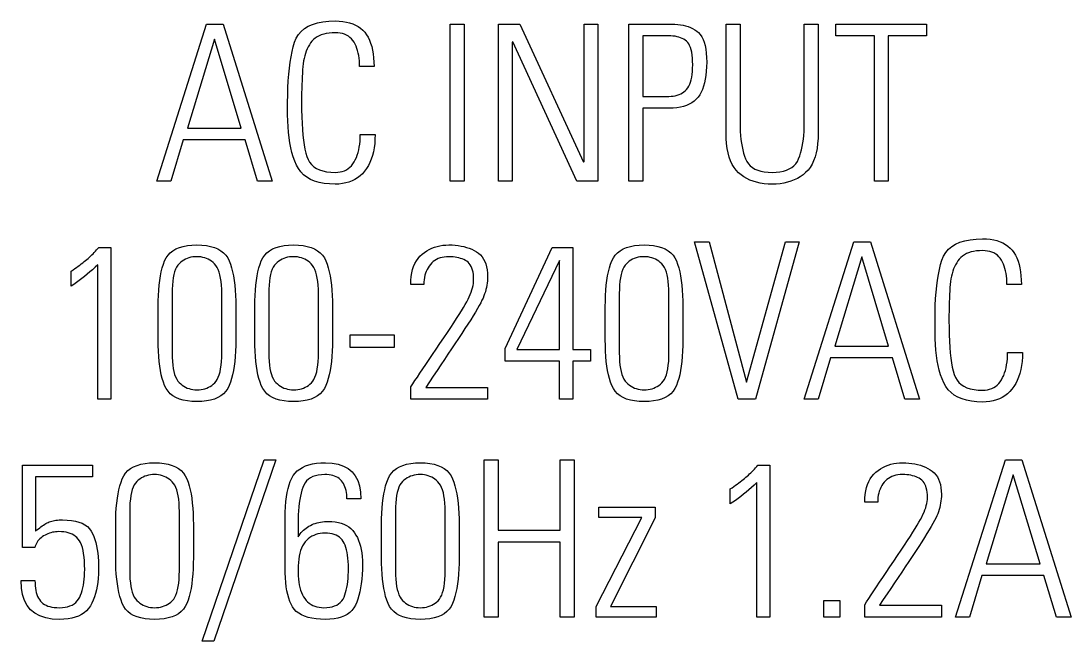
# Model space of a CAD drawing. Header units: inches. Extents: x 0.6 to 61.5, y 0.9 to 41.7.
# Drawn here: x 3.683 to 4.218, y 35.664 to 35.98 of the extents above; entities that cross this region are included whole.
import ezdxf

# ---------------------------------------------------------------- set-up
doc = ezdxf.new("R2010")
doc.units = ezdxf.units.IN
doc.header["$MEASUREMENT"] = 0
doc.layers.add('ARTWORK', color=2, linetype='Continuous')

msp = doc.modelspace()

# ---------------------------------------------------------------- linework, layer by layer
at = {"layer": 'ARTWORK'}
for points in [[(3.78588, 35.97876), (3.81088, 35.89855), (3.80343, 35.89855), (3.79709, 35.91965), (3.76552, 35.91965), (3.7592, 35.89855), (3.75209, 35.89855), (3.77743, 35.97876), (3.78588, 35.97876), (3.78588, 35.97876)], [(3.81873, 35.93871), (3.81873, 35.93871), (3.81876, 35.94259), (3.81887, 35.94629), (3.81905, 35.94981), (3.81929, 35.95315), (3.81961, 35.95632), (3.82001, 35.9593), (3.82047, 35.9621), (3.821, 35.96473), (3.82161, 35.96718), (3.82228, 35.96945), (3.82228, 35.96945), (3.82313, 35.97151), (3.82425, 35.97336), (3.82564, 35.97499), (3.8273, 35.97641), (3.82923, 35.9776), (3.83143, 35.97858), (3.83391, 35.97934), (3.83665, 35.97989), (3.83966, 35.98021), (3.84295, 35.98032), (3.84295, 35.98032), (3.84496, 35.98026), (3.84685, 35.98009), (3.84864, 35.9798), (3.85031, 35.97939), (3.85187, 35.97887), (3.85332, 35.97824), (3.85466, 35.97749), (3.85589, 35.97662), (3.857, 35.97564), (3.85801, 35.97454), (3.85801, 35.97454), (3.8589, 35.97333), (3.85971, 35.972), (3.86042, 35.97055), (3.86103, 35.96898), (3.86155, 35.96729), (3.86197, 35.96549), (3.8623, 35.96356), (3.86254, 35.96152), (3.86268, 35.95936), (3.86273, 35.95708), (3.85539, 35.95708), (3.85539, 35.95708), (3.85537, 35.95857), (3.85528, 35.96), (3.85514, 35.96138), (3.85494, 35.9627), (3.85468, 35.96397), (3.85437, 35.96518), (3.854, 35.96634), (3.85358, 35.96744), (3.8531, 35.96849), (3.85256, 35.96949), (3.85256, 35.96949), (3.85195, 35.9704), (3.85127, 35.97123), (3.8505, 35.97195), (3.84966, 35.97258), (3.84874, 35.9731), (3.84774, 35.97354), (3.84666, 35.97387), (3.8455, 35.97411), (3.84426, 35.97426), (3.84295, 35.97431), (3.84295, 35.97431), (3.84135, 35.97426), (3.83984, 35.97413), (3.83843, 35.97392), (3.83711, 35.97362), (3.83588, 35.97323), (3.83474, 35.97276), (3.8337, 35.9722), (3.83274, 35.97155), (3.83188, 35.97082), (3.83112, 35.97), (3.83112, 35.97), (3.83042, 35.96911), (3.82978, 35.96815), (3.8292, 35.96715), (3.82867, 35.96608), (3.82819, 35.96496), (3.82778, 35.96378), (3.82741, 35.96255), (3.8271, 35.96126), (3.82685, 35.95992), (3.82666, 35.95851), (3.82666, 35.95851), (3.8265, 35.95703), (3.82636, 35.95543), (3.82624, 35.95372), (3.82614, 35.9519), (3.82605, 35.94998), (3.82597, 35.94794), (3.82591, 35.9458), (3.82587, 35.94354), (3.82585, 35.94118), (3.82584, 35.93871), (3.82584, 35.93871), (3.82586, 35.93494), (3.82594, 35.93139), (3.82608, 35.92807), (3.82626, 35.92498), (3.8265, 35.92211), (3.82679, 35.91948), (3.82714, 35.91707), (3.82754, 35.91488), (3.828, 35.91293), (3.82851, 35.9112), (3.82851, 35.9112), (3.82913, 35.90966), (3.82994, 35.90828), (3.83093, 35.90706), (3.8321, 35.90601), (3.83345, 35.90512), (3.83499, 35.90439), (3.83671, 35.90383), (3.8386, 35.90342), (3.84069, 35.90318), (3.84295, 35.9031), (3.84295, 35.9031), (3.84423, 35.90315), (3.84543, 35.90331), (3.84657, 35.90357), (3.84764, 35.90395), (3.84864, 35.90442), (3.84957, 35.90501), (3.85043, 35.9057), (3.85122, 35.9065), (3.85195, 35.9074), (3.8526, 35.90842), (3.8526, 35.90842), (3.8532, 35.90952), (3.85373, 35.91068), (3.8542, 35.91192), (3.8546, 35.91322), (3.85495, 35.91459), (3.85523, 35.91602), (3.85545, 35.91752), (3.8556, 35.91909), (3.8557, 35.92073), (3.85573, 35.92243), (3.86328, 35.92243), (3.86328, 35.92243), (3.86323, 35.92006), (3.86307, 35.91779), (3.8628, 35.91564), (3.86243, 35.9136), (3.86195, 35.91167), (3.86136, 35.90985), (3.86066, 35.90815), (3.85986, 35.90655), (3.85895, 35.90507), (3.85794, 35.9037), (3.85794, 35.9037), (3.85683, 35.90244), (3.85563, 35.90132), (3.85435, 35.90033), (3.85298, 35.89947), (3.85153, 35.89875), (3.84998, 35.89815), (3.84836, 35.89769), (3.84664, 35.89736), (3.84484, 35.89716), (3.84295, 35.8971), (3.84295, 35.8971), (3.84001, 35.8972), (3.83729, 35.89749), (3.83478, 35.89798), (3.83248, 35.89866), (3.8304, 35.89954), (3.82854, 35.90061), (3.82689, 35.90188), (3.82545, 35.90334), (3.82422, 35.90501), (3.82321, 35.90686), (3.82321, 35.90686), (3.82236, 35.90888), (3.82159, 35.91101), (3.82092, 35.91327), (3.82034, 35.91565), (3.81985, 35.91816), (3.81944, 35.92078), (3.81913, 35.92353), (3.81891, 35.9264), (3.81877, 35.92939), (3.81873, 35.9325), (3.81873, 35.93871), (3.81873, 35.93871)], [(3.9087, 35.89855), (3.90157, 35.89855), (3.90157, 35.97875), (3.9087, 35.97875), (3.9087, 35.89855), (3.9087, 35.89855)], [(3.9261, 35.89855), (3.9261, 35.97876), (3.937, 35.97876), (3.96955, 35.90833), (3.96976, 35.90867), (3.96976, 35.97876), (3.97686, 35.97876), (3.97686, 35.89855), (3.9661, 35.89855), (3.93343, 35.96976), (3.93321, 35.96944), (3.93321, 35.89855), (3.9261, 35.89855), (3.9261, 35.89855)], [(3.99256, 35.97876), (4.01456, 35.97876), (4.01456, 35.97876), (4.01606, 35.97872), (4.0175, 35.97861), (4.01888, 35.97844), (4.02022, 35.97819), (4.02151, 35.97787), (4.02274, 35.97747), (4.02393, 35.97701), (4.02506, 35.97648), (4.02614, 35.97588), (4.02718, 35.9752), (4.02718, 35.9752), (4.02814, 35.9744), (4.029, 35.97343), (4.02976, 35.97228), (4.03042, 35.97095), (4.03098, 35.96945), (4.03143, 35.96777), (4.03179, 35.96592), (4.03204, 35.96389), (4.03219, 35.96169), (4.03225, 35.95931), (4.03225, 35.95931), (4.0322, 35.95694), (4.03207, 35.95469), (4.03185, 35.95258), (4.03154, 35.9506), (4.03114, 35.94875), (4.03066, 35.94704), (4.03009, 35.94545), (4.02943, 35.944), (4.02868, 35.94268), (4.02784, 35.94149), (4.02784, 35.94149), (4.02691, 35.94042), (4.02586, 35.93947), (4.02469, 35.93862), (4.0234, 35.93789), (4.022, 35.93727), (4.02048, 35.93677), (4.01885, 35.93637), (4.0171, 35.93609), (4.01523, 35.93592), (4.01325, 35.93587), (3.99968, 35.93587), (3.99968, 35.89855), (3.99256, 35.89855), (3.99256, 35.97876), (3.99256, 35.97876)], [(4.04928, 35.92839), (4.04928, 35.92839), (4.0493, 35.92613), (4.04939, 35.92396), (4.04953, 35.92188), (4.04972, 35.9199), (4.04997, 35.91801), (4.05027, 35.91622), (4.05063, 35.91452), (4.05105, 35.91291), (4.05153, 35.91139), (4.05206, 35.90997), (4.05206, 35.90997), (4.05269, 35.90866), (4.05348, 35.9075), (4.05444, 35.90646), (4.05556, 35.90557), (4.05683, 35.90481), (4.05827, 35.9042), (4.05987, 35.90371), (4.06162, 35.90337), (4.06354, 35.90316), (4.06561, 35.9031), (4.06561, 35.9031), (4.06767, 35.90316), (4.06956, 35.90337), (4.07131, 35.90372), (4.07289, 35.90421), (4.07432, 35.90483), (4.07559, 35.90559), (4.07671, 35.9065), (4.07766, 35.90753), (4.07847, 35.90871), (4.07911, 35.91003), (4.07911, 35.91003), (4.07965, 35.91146), (4.08013, 35.91298), (4.08056, 35.9146), (4.08093, 35.9163), (4.08124, 35.91809), (4.0815, 35.91997), (4.0817, 35.92193), (4.08184, 35.92399), (4.08193, 35.92615), (4.08196, 35.92839), (4.08196, 35.97876), (4.08906, 35.97876), (4.08906, 35.92318), (4.08906, 35.92318), (4.08899, 35.9204), (4.0888, 35.91778), (4.08848, 35.91534), (4.08803, 35.91307), (4.08746, 35.91096), (4.08676, 35.90903), (4.08593, 35.90726), (4.08497, 35.90566), (4.08388, 35.90423), (4.08267, 35.90297), (4.08267, 35.90297), (4.08135, 35.90186), (4.07994, 35.90086), (4.07845, 35.89998), (4.07687, 35.89922), (4.07521, 35.89857), (4.07346, 35.89804), (4.07163, 35.89763), (4.06971, 35.89733), (4.0677, 35.89715), (4.06561, 35.8971), (4.06561, 35.8971), (4.0635, 35.89715), (4.06148, 35.89733), (4.05955, 35.89762), (4.0577, 35.89803), (4.05595, 35.89855), (4.05428, 35.89919), (4.0527, 35.89995), (4.05121, 35.90082), (4.04981, 35.90181), (4.0485, 35.90291), (4.0485, 35.90291), (4.0473, 35.90417), (4.04622, 35.90559), (4.04527, 35.90719), (4.04445, 35.90896), (4.04375, 35.9109), (4.04318, 35.91301), (4.04274, 35.91529), (4.04242, 35.91775), (4.04223, 35.92038), (4.04217, 35.92318), (4.04217, 35.97876), (4.04928, 35.97876), (4.04928, 35.92839), (4.04928, 35.92839)], [(4.11768, 35.97277), (4.09814, 35.97277), (4.09814, 35.97877), (4.14434, 35.97877), (4.14434, 35.97277), (4.1248, 35.97277), (4.1248, 35.89854), (4.11768, 35.89854), (4.11768, 35.97277), (4.11768, 35.97277)], [(3.7951, 35.92565), (3.78142, 35.97106), (3.76764, 35.92565), (3.7951, 35.92565)], [(3.99968, 35.94187), (4.0129, 35.94187), (4.0129, 35.94187), (4.01407, 35.9419), (4.01518, 35.94201), (4.01624, 35.94219), (4.01724, 35.94244), (4.01818, 35.94276), (4.01906, 35.94315), (4.01988, 35.94362), (4.02065, 35.94415), (4.02136, 35.94475), (4.02201, 35.94542), (4.02201, 35.94542), (4.0226, 35.94619), (4.02313, 35.94707), (4.0236, 35.94805), (4.024, 35.94915), (4.02435, 35.95035), (4.02463, 35.95166), (4.02484, 35.95308), (4.025, 35.9546), (4.02509, 35.95624), (4.02512, 35.95798), (4.02512, 35.95798), (4.02509, 35.95976), (4.025, 35.96142), (4.02484, 35.96294), (4.02462, 35.96434), (4.02433, 35.9656), (4.02399, 35.96673), (4.02357, 35.96774), (4.0231, 35.96861), (4.02256, 35.96936), (4.02195, 35.96998), (4.02195, 35.96998), (4.02129, 35.97051), (4.02057, 35.97098), (4.0198, 35.9714), (4.01897, 35.97177), (4.01808, 35.97207), (4.01713, 35.97232), (4.01613, 35.97252), (4.01507, 35.97266), (4.01396, 35.97274), (4.01279, 35.97277), (3.99968, 35.97277), (3.99968, 35.94187)], [(4.14859, 35.8276), (4.14859, 35.8276), (4.14862, 35.83148), (4.14873, 35.83518), (4.14891, 35.8387), (4.14916, 35.84204), (4.14948, 35.84521), (4.14987, 35.84819), (4.15033, 35.85099), (4.15086, 35.85362), (4.15147, 35.85607), (4.15214, 35.85833), (4.15214, 35.85833), (4.15299, 35.8604), (4.15411, 35.86225), (4.1555, 35.86388), (4.15716, 35.86529), (4.15909, 35.86649), (4.16129, 35.86747), (4.16377, 35.86823), (4.16651, 35.86877), (4.16953, 35.8691), (4.17281, 35.86921), (4.17281, 35.86921), (4.17482, 35.86915), (4.17671, 35.86898), (4.1785, 35.86869), (4.18017, 35.86828), (4.18173, 35.86776), (4.18318, 35.86713), (4.18452, 35.86638), (4.18575, 35.86551), (4.18686, 35.86453), (4.18787, 35.86343), (4.18787, 35.86343), (4.18876, 35.86222), (4.18957, 35.86089), (4.19028, 35.85944), (4.19089, 35.85787), (4.19141, 35.85618), (4.19183, 35.85438), (4.19216, 35.85245), (4.1924, 35.85041), (4.19254, 35.84825), (4.19259, 35.84597), (4.18526, 35.84597), (4.18526, 35.84597), (4.18523, 35.84746), (4.18514, 35.84889), (4.185, 35.85027), (4.1848, 35.85159), (4.18454, 35.85286), (4.18423, 35.85407), (4.18386, 35.85523), (4.18344, 35.85633), (4.18296, 35.85738), (4.18242, 35.85838), (4.18242, 35.85838), (4.18182, 35.85929), (4.18113, 35.86011), (4.18037, 35.86084), (4.17952, 35.86146), (4.1786, 35.86199), (4.1776, 35.86243), (4.17652, 35.86276), (4.17536, 35.863), (4.17413, 35.86315), (4.17281, 35.8632), (4.17281, 35.8632), (4.17121, 35.86315), (4.1697, 35.86302), (4.16829, 35.86281), (4.16697, 35.86251), (4.16574, 35.86212), (4.1646, 35.86165), (4.16356, 35.86109), (4.1626, 35.86044), (4.16174, 35.85971), (4.16098, 35.85889), (4.16098, 35.85889), (4.16028, 35.85799), (4.15964, 35.85704), (4.15906, 35.85603), (4.15853, 35.85497), (4.15806, 35.85385), (4.15764, 35.85267), (4.15727, 35.85144), (4.15697, 35.85015), (4.15671, 35.8488), (4.15652, 35.8474), (4.15652, 35.8474), (4.15636, 35.84592), (4.15623, 35.84432), (4.1561, 35.84261), (4.156, 35.84079), (4.15591, 35.83887), (4.15583, 35.83683), (4.15577, 35.83468), (4.15573, 35.83243), (4.15571, 35.83007), (4.1557, 35.8276), (4.1557, 35.8276), (4.15573, 35.82382), (4.1558, 35.82028), (4.15594, 35.81696), (4.15612, 35.81387), (4.15636, 35.811), (4.15665, 35.80836), (4.157, 35.80595), (4.1574, 35.80377), (4.15786, 35.80181), (4.15837, 35.80008), (4.15837, 35.80008), (4.15899, 35.79854), (4.1598, 35.79717), (4.16079, 35.79595), (4.16196, 35.7949), (4.16331, 35.79401), (4.16485, 35.79328), (4.16657, 35.79271), (4.16847, 35.79231), (4.17055, 35.79207), (4.17281, 35.79199), (4.17281, 35.79199), (4.17409, 35.79204), (4.1753, 35.7922), (4.17643, 35.79246), (4.1775, 35.79284), (4.1785, 35.79331), (4.17943, 35.7939), (4.18029, 35.79459), (4.18108, 35.79539), (4.18181, 35.79629), (4.18246, 35.79731), (4.18246, 35.79731), (4.18306, 35.79841), (4.18359, 35.79957), (4.18406, 35.80081), (4.18446, 35.80211), (4.18481, 35.80347), (4.18509, 35.80491), (4.18531, 35.80641), (4.18546, 35.80798), (4.18556, 35.80962), (4.18559, 35.81132), (4.19314, 35.81132), (4.19314, 35.81132), (4.19309, 35.80895), (4.19293, 35.80668), (4.19266, 35.80453), (4.19229, 35.80249), (4.19181, 35.80056), (4.19122, 35.79874), (4.19053, 35.79704), (4.18972, 35.79544), (4.18881, 35.79396), (4.1878, 35.79258), (4.1878, 35.79258), (4.18669, 35.79133), (4.18549, 35.79021), (4.18421, 35.78922), (4.18284, 35.78836), (4.18139, 35.78763), (4.17985, 35.78704), (4.17822, 35.78658), (4.1765, 35.78625), (4.1747, 35.78605), (4.17281, 35.78599), (4.17281, 35.78599), (4.16987, 35.78608), (4.16715, 35.78638), (4.16464, 35.78686), (4.16235, 35.78755), (4.16027, 35.78843), (4.1584, 35.7895), (4.15675, 35.79077), (4.15531, 35.79223), (4.15409, 35.79389), (4.15307, 35.79575), (4.15307, 35.79575), (4.15222, 35.79777), (4.15146, 35.7999), (4.15078, 35.80216), (4.1502, 35.80454), (4.14971, 35.80704), (4.1493, 35.80967), (4.14899, 35.81242), (4.14877, 35.81528), (4.14863, 35.81828), (4.14859, 35.82139), (4.14859, 35.8276), (4.14859, 35.8276)], [(3.70846, 35.85276), (3.70846, 35.85276), (3.70938, 35.8534), (3.71027, 35.85403), (3.71113, 35.85465), (3.71197, 35.85526), (3.71278, 35.85586), (3.71356, 35.85645), (3.71431, 35.85703), (3.71504, 35.8576), (3.71573, 35.85815), (3.7164, 35.8587), (3.7164, 35.8587), (3.71705, 35.85925), (3.71769, 35.85982), (3.71832, 35.8604), (3.71894, 35.861), (3.71956, 35.86161), (3.72016, 35.86223), (3.72075, 35.86287), (3.72133, 35.86352), (3.7219, 35.86419), (3.72246, 35.86487), (3.72868, 35.86487), (3.72868, 35.78744), (3.72201, 35.78744), (3.72201, 35.85598), (3.72201, 35.85598), (3.72066, 35.85471), (3.7193, 35.85348), (3.71794, 35.8523), (3.71659, 35.85115), (3.71523, 35.85004), (3.71388, 35.84897), (3.71252, 35.84794), (3.71117, 35.84695), (3.70981, 35.846), (3.70846, 35.84509), (3.70846, 35.85276), (3.70846, 35.85276)], [(3.79228, 35.83454), (3.79228, 35.81776), (3.79228, 35.81776), (3.79225, 35.81479), (3.79215, 35.81196), (3.79198, 35.80927), (3.79175, 35.80672), (3.79145, 35.80431), (3.79108, 35.80204), (3.79065, 35.79991), (3.79015, 35.79793), (3.78958, 35.79608), (3.78895, 35.79438), (3.78895, 35.79438), (3.78818, 35.79282), (3.78722, 35.79144), (3.78606, 35.79021), (3.78471, 35.78915), (3.78317, 35.78826), (3.78142, 35.78752), (3.77949, 35.78695), (3.77735, 35.78655), (3.77502, 35.7863), (3.7725, 35.78622), (3.7725, 35.78622), (3.76997, 35.7863), (3.76764, 35.78655), (3.76551, 35.78695), (3.76357, 35.78752), (3.76183, 35.78826), (3.76029, 35.78915), (3.75893, 35.79021), (3.75778, 35.79144), (3.75682, 35.79282), (3.75606, 35.79438), (3.75606, 35.79438), (3.75542, 35.79608), (3.75485, 35.79793), (3.75435, 35.79991), (3.75391, 35.80204), (3.75354, 35.80431), (3.75324, 35.80672), (3.75301, 35.80927), (3.75284, 35.81196), (3.75274, 35.81479), (3.75271, 35.81776), (3.75271, 35.83454), (3.75271, 35.83454), (3.75274, 35.83751), (3.75284, 35.84035), (3.75301, 35.84304), (3.75324, 35.84559), (3.75354, 35.848), (3.75391, 35.85027), (3.75435, 35.85239), (3.75485, 35.85438), (3.75542, 35.85623), (3.75606, 35.85793), (3.75606, 35.85793), (3.75682, 35.85948), (3.75778, 35.86087), (3.75893, 35.86209), (3.76029, 35.86315), (3.76183, 35.86405), (3.76357, 35.86479), (3.76551, 35.86536), (3.76764, 35.86577), (3.76997, 35.86602), (3.7725, 35.8661), (3.7725, 35.8661), (3.77502, 35.86602), (3.77735, 35.86577), (3.77949, 35.86536), (3.78142, 35.86479), (3.78317, 35.86405), (3.78471, 35.86315), (3.78606, 35.86209), (3.78722, 35.86087), (3.78818, 35.85948), (3.78895, 35.85793), (3.78895, 35.85793), (3.78958, 35.85623), (3.79015, 35.85438), (3.79065, 35.85239), (3.79108, 35.85027), (3.79145, 35.848), (3.79175, 35.84559), (3.79198, 35.84304), (3.79215, 35.84035), (3.79225, 35.83751), (3.79228, 35.83454)], [(3.84154, 35.83454), (3.84154, 35.81776), (3.84154, 35.81776), (3.84151, 35.81479), (3.84141, 35.81196), (3.84124, 35.80927), (3.84101, 35.80672), (3.84071, 35.80431), (3.84034, 35.80204), (3.83991, 35.79991), (3.83941, 35.79793), (3.83884, 35.79608), (3.83821, 35.79438), (3.83821, 35.79438), (3.83744, 35.79282), (3.83648, 35.79144), (3.83533, 35.79021), (3.83398, 35.78915), (3.83243, 35.78826), (3.83069, 35.78752), (3.82875, 35.78695), (3.82662, 35.78655), (3.82429, 35.7863), (3.82176, 35.78622), (3.82176, 35.78622), (3.81924, 35.7863), (3.81691, 35.78655), (3.81477, 35.78695), (3.81284, 35.78752), (3.81109, 35.78826), (3.80955, 35.78915), (3.8082, 35.79021), (3.80704, 35.79144), (3.80608, 35.79282), (3.80532, 35.79438), (3.80532, 35.79438), (3.80468, 35.79608), (3.80411, 35.79793), (3.80361, 35.79991), (3.80317, 35.80204), (3.80281, 35.80431), (3.80251, 35.80672), (3.80227, 35.80927), (3.80211, 35.81196), (3.80201, 35.81479), (3.80197, 35.81776), (3.80197, 35.83454), (3.80197, 35.83454), (3.80201, 35.83751), (3.80211, 35.84035), (3.80227, 35.84304), (3.80251, 35.84559), (3.80281, 35.848), (3.80317, 35.85027), (3.80361, 35.85239), (3.80411, 35.85438), (3.80468, 35.85623), (3.80532, 35.85793), (3.80532, 35.85793), (3.80608, 35.85948), (3.80704, 35.86087), (3.8082, 35.86209), (3.80955, 35.86315), (3.81109, 35.86405), (3.81284, 35.86479), (3.81477, 35.86536), (3.81691, 35.86577), (3.81924, 35.86602), (3.82176, 35.8661), (3.82176, 35.8661), (3.82429, 35.86602), (3.82662, 35.86577), (3.82875, 35.86536), (3.83069, 35.86479), (3.83243, 35.86405), (3.83398, 35.86315), (3.83533, 35.86209), (3.83648, 35.86087), (3.83744, 35.85948), (3.83821, 35.85793), (3.83821, 35.85793), (3.83884, 35.85623), (3.83941, 35.85438), (3.83991, 35.85239), (3.84034, 35.85027), (3.84071, 35.848), (3.84101, 35.84559), (3.84124, 35.84304), (3.84141, 35.84035), (3.84151, 35.83751), (3.84154, 35.83454)], [(3.92061, 35.78744), (3.88152, 35.78744), (3.88152, 35.79365), (3.88152, 35.79365), (3.88252, 35.79519), (3.88362, 35.79688), (3.88484, 35.79873), (3.88616, 35.80072), (3.88759, 35.80287), (3.88913, 35.80517), (3.89077, 35.80762), (3.89252, 35.81022), (3.89438, 35.81297), (3.89635, 35.81587), (3.89635, 35.81587), (3.8983, 35.81876), (3.90012, 35.82149), (3.90181, 35.82404), (3.90337, 35.82642), (3.9048, 35.82864), (3.90609, 35.83068), (3.90726, 35.83256), (3.90829, 35.83426), (3.90919, 35.83579), (3.90996, 35.83716), (3.90996, 35.83716), (3.91064, 35.83842), (3.91124, 35.83965), (3.91177, 35.84086), (3.91223, 35.84203), (3.91262, 35.84317), (3.91294, 35.84428), (3.91319, 35.84536), (3.91336, 35.84641), (3.91347, 35.84744), (3.9135, 35.84844), (3.9135, 35.84844), (3.91347, 35.84979), (3.91336, 35.85105), (3.91319, 35.85221), (3.91294, 35.85329), (3.91263, 35.85426), (3.91224, 35.85515), (3.91179, 35.85594), (3.91126, 35.85664), (3.91067, 35.85724), (3.91, 35.85776), (3.91, 35.85776), (3.90928, 35.8582), (3.90852, 35.8586), (3.90771, 35.85895), (3.90686, 35.85926), (3.90596, 35.85951), (3.90502, 35.85972), (3.90404, 35.85988), (3.90302, 35.86), (3.90195, 35.86007), (3.90084, 35.86009), (3.90084, 35.86009), (3.89964, 35.86005), (3.8985, 35.85993), (3.89742, 35.85974), (3.8964, 35.85946), (3.89543, 35.85911), (3.89453, 35.85867), (3.89367, 35.85816), (3.89288, 35.85757), (3.89213, 35.8569), (3.89145, 35.85615), (3.89145, 35.85615), (3.89083, 35.85533), (3.89027, 35.85448), (3.88978, 35.85358), (3.88935, 35.85263), (3.88899, 35.85163), (3.8887, 35.8506), (3.88847, 35.84951), (3.8883, 35.84838), (3.8882, 35.8472), (3.88817, 35.84598), (3.88152, 35.84598), (3.88152, 35.84598), (3.88157, 35.84804), (3.88174, 35.84998), (3.88203, 35.8518), (3.88243, 35.85351), (3.88294, 35.8551), (3.88357, 35.85657), (3.88431, 35.85793), (3.88517, 35.85917), (3.88614, 35.8603), (3.88723, 35.86131), (3.88723, 35.86131), (3.88839, 35.86222), (3.8896, 35.86304), (3.89086, 35.86376), (3.89215, 35.86438), (3.89349, 35.86491), (3.89487, 35.86534), (3.8963, 35.86567), (3.89777, 35.86591), (3.89928, 35.86606), (3.90084, 35.8661), (3.90084, 35.8661), (3.90248, 35.86607), (3.90407, 35.86596), (3.9056, 35.86579), (3.90708, 35.86554), (3.90852, 35.86523), (3.9099, 35.86484), (3.91122, 35.86438), (3.9125, 35.86386), (3.91372, 35.86326), (3.91489, 35.86259), (3.91489, 35.86259), (3.91598, 35.86183), (3.91695, 35.86097), (3.91781, 35.85999), (3.91855, 35.8589), (3.91918, 35.85769), (3.9197, 35.85638), (3.9201, 35.85495), (3.92039, 35.85341), (3.92056, 35.85176), (3.92061, 35.84999), (3.92061, 35.84999), (3.92059, 35.84886), (3.92052, 35.84774), (3.9204, 35.84662), (3.92024, 35.84551), (3.92003, 35.84441), (3.91977, 35.84332), (3.91947, 35.84224), (3.91912, 35.84116), (3.91872, 35.8401), (3.91828, 35.83903), (3.91828, 35.83903), (3.91775, 35.8379), (3.9171, 35.83662), (3.91633, 35.83519), (3.91543, 35.8336), (3.91441, 35.83187), (3.91326, 35.82998), (3.91199, 35.82794), (3.9106, 35.82575), (3.90909, 35.82341), (3.90745, 35.82092), (3.90745, 35.82092), (3.90573, 35.81834), (3.90399, 35.81572), (3.90222, 35.81306), (3.90043, 35.81037), (3.8986, 35.80764), (3.89675, 35.80487), (3.89487, 35.80207), (3.89296, 35.79923), (3.89102, 35.79635), (3.88906, 35.79344), (3.92061, 35.79344), (3.92061, 35.78744), (3.92061, 35.78744)], [(3.96399, 35.81276), (3.9731, 35.81276), (3.9731, 35.80676), (3.96399, 35.80676), (3.96399, 35.78744), (3.95732, 35.78744), (3.95732, 35.80676), (3.92955, 35.80676), (3.92955, 35.8132), (3.95344, 35.86487), (3.96399, 35.86487), (3.96399, 35.81276)], [(4.02014, 35.83454), (4.02014, 35.81776), (4.02014, 35.81776), (4.02011, 35.81479), (4.02001, 35.81196), (4.01984, 35.80927), (4.01961, 35.80672), (4.01931, 35.80431), (4.01894, 35.80204), (4.01851, 35.79991), (4.01801, 35.79793), (4.01744, 35.79608), (4.01681, 35.79438), (4.01681, 35.79438), (4.01605, 35.79282), (4.01509, 35.79144), (4.01393, 35.79021), (4.01258, 35.78915), (4.01103, 35.78826), (4.00929, 35.78752), (4.00735, 35.78695), (4.00522, 35.78655), (4.00289, 35.7863), (4.00037, 35.78622), (4.00037, 35.78622), (3.99784, 35.7863), (3.99551, 35.78655), (3.99338, 35.78695), (3.99144, 35.78752), (3.9897, 35.78826), (3.98815, 35.78915), (3.9868, 35.79021), (3.98565, 35.79144), (3.98469, 35.79282), (3.98392, 35.79438), (3.98392, 35.79438), (3.98328, 35.79608), (3.98272, 35.79793), (3.98221, 35.79991), (3.98178, 35.80204), (3.98141, 35.80431), (3.98111, 35.80672), (3.98088, 35.80927), (3.98071, 35.81196), (3.98061, 35.81479), (3.98057, 35.81776), (3.98057, 35.83454), (3.98057, 35.83454), (3.98061, 35.83751), (3.98071, 35.84035), (3.98088, 35.84304), (3.98111, 35.84559), (3.98141, 35.848), (3.98178, 35.85027), (3.98221, 35.85239), (3.98272, 35.85438), (3.98328, 35.85623), (3.98392, 35.85793), (3.98392, 35.85793), (3.98469, 35.85948), (3.98565, 35.86087), (3.9868, 35.86209), (3.98815, 35.86315), (3.9897, 35.86405), (3.99144, 35.86479), (3.99338, 35.86536), (3.99551, 35.86577), (3.99784, 35.86602), (4.00037, 35.8661), (4.00037, 35.8661), (4.00289, 35.86602), (4.00522, 35.86577), (4.00735, 35.86536), (4.00929, 35.86479), (4.01103, 35.86405), (4.01258, 35.86315), (4.01393, 35.86209), (4.01509, 35.86087), (4.01605, 35.85948), (4.01681, 35.85793), (4.01681, 35.85793), (4.01744, 35.85623), (4.01801, 35.85438), (4.01851, 35.85239), (4.01894, 35.85027), (4.01931, 35.848), (4.01961, 35.84559), (4.01984, 35.84304), (4.02001, 35.84035), (4.02011, 35.83751), (4.02014, 35.83454)], [(4.07248, 35.86765), (4.0794, 35.86765), (4.05718, 35.78744), (4.04829, 35.78744), (4.02596, 35.86765), (4.03357, 35.86765), (4.05255, 35.79614), (4.07248, 35.86765), (4.07248, 35.86765)], [(4.11574, 35.86765), (4.14074, 35.78744), (4.13329, 35.78744), (4.12695, 35.80854), (4.09538, 35.80854), (4.08906, 35.78744), (4.08195, 35.78744), (4.10729, 35.86765), (4.11574, 35.86765), (4.11574, 35.86765)], [(3.75983, 35.81099), (3.75983, 35.81099), (3.75987, 35.80878), (3.75998, 35.80672), (3.76016, 35.80482), (3.76042, 35.80308), (3.76075, 35.80149), (3.76115, 35.80005), (3.76163, 35.79878), (3.76218, 35.79765), (3.7628, 35.79669), (3.7635, 35.79588), (3.7635, 35.79588), (3.76425, 35.79518), (3.76503, 35.79456), (3.76585, 35.79401), (3.7667, 35.79353), (3.76758, 35.79313), (3.7685, 35.7928), (3.76944, 35.79254), (3.77043, 35.79236), (3.77145, 35.79225), (3.7725, 35.79221), (3.7725, 35.79221), (3.77357, 35.79224), (3.7746, 35.79235), (3.7756, 35.79253), (3.77656, 35.79278), (3.77749, 35.7931), (3.77838, 35.79349), (3.77923, 35.79395), (3.78004, 35.79448), (3.78082, 35.79509), (3.78156, 35.79576), (3.78156, 35.79576), (3.78224, 35.79655), (3.78285, 35.79751), (3.78339, 35.79862), (3.78386, 35.7999), (3.78426, 35.80134), (3.78458, 35.80295), (3.78483, 35.80472), (3.78501, 35.80664), (3.78512, 35.80873), (3.78515, 35.81099), (3.78515, 35.84131), (3.78515, 35.84131), (3.78512, 35.84352), (3.78501, 35.84558), (3.78482, 35.84748), (3.78457, 35.84922), (3.78424, 35.85081), (3.78384, 35.85224), (3.78336, 35.85352), (3.78281, 35.85464), (3.78219, 35.85561), (3.7815, 35.85642), (3.7815, 35.85642), (3.78075, 35.85712), (3.77997, 35.85774), (3.77915, 35.8583), (3.7783, 35.85877), (3.77742, 35.85918), (3.7765, 35.85951), (3.77555, 35.85977), (3.77457, 35.85995), (3.77355, 35.86006), (3.7725, 35.8601), (3.7725, 35.8601), (3.77143, 35.86006), (3.77039, 35.85996), (3.76939, 35.85978), (3.76843, 35.85953), (3.76751, 35.85921), (3.76662, 35.85882), (3.76577, 35.85836), (3.76496, 35.85782), (3.76418, 35.85722), (3.76345, 35.85654), (3.76345, 35.85654), (3.76276, 35.85575), (3.76215, 35.85479), (3.76161, 35.85368), (3.76114, 35.8524), (3.76074, 35.85096), (3.76041, 35.84935), (3.76016, 35.84758), (3.75998, 35.84565), (3.75987, 35.84356), (3.75983, 35.84131), (3.75983, 35.81099), (3.75983, 35.81099)], [(3.8091, 35.81099), (3.8091, 35.81099), (3.80913, 35.80878), (3.80924, 35.80672), (3.80943, 35.80482), (3.80968, 35.80308), (3.81001, 35.80149), (3.81042, 35.80005), (3.81089, 35.79878), (3.81144, 35.79765), (3.81207, 35.79669), (3.81276, 35.79588), (3.81276, 35.79588), (3.81351, 35.79518), (3.8143, 35.79456), (3.81511, 35.79401), (3.81596, 35.79353), (3.81684, 35.79313), (3.81776, 35.7928), (3.81871, 35.79254), (3.81969, 35.79236), (3.82071, 35.79225), (3.82176, 35.79221), (3.82176, 35.79221), (3.82283, 35.79224), (3.82387, 35.79235), (3.82486, 35.79253), (3.82583, 35.79278), (3.82675, 35.7931), (3.82764, 35.79349), (3.82849, 35.79395), (3.8293, 35.79448), (3.83008, 35.79509), (3.83082, 35.79576), (3.83082, 35.79576), (3.8315, 35.79655), (3.83212, 35.79751), (3.83266, 35.79862), (3.83312, 35.7999), (3.83352, 35.80134), (3.83384, 35.80295), (3.83409, 35.80472), (3.83427, 35.80664), (3.83438, 35.80873), (3.83442, 35.81099), (3.83442, 35.84131), (3.83442, 35.84131), (3.83438, 35.84352), (3.83427, 35.84558), (3.83409, 35.84748), (3.83383, 35.84922), (3.8335, 35.85081), (3.8331, 35.85224), (3.83262, 35.85352), (3.83208, 35.85464), (3.83146, 35.85561), (3.83076, 35.85642), (3.83076, 35.85642), (3.83001, 35.85712), (3.82923, 35.85774), (3.82841, 35.8583), (3.82756, 35.85877), (3.82668, 35.85918), (3.82576, 35.85951), (3.82481, 35.85977), (3.82383, 35.85995), (3.82281, 35.86006), (3.82176, 35.8601), (3.82176, 35.8601), (3.82069, 35.86006), (3.81966, 35.85996), (3.81866, 35.85978), (3.8177, 35.85953), (3.81677, 35.85921), (3.81589, 35.85882), (3.81504, 35.85836), (3.81422, 35.85782), (3.81345, 35.85722), (3.81271, 35.85654), (3.81271, 35.85654), (3.81202, 35.85575), (3.81141, 35.85479), (3.81087, 35.85368), (3.8104, 35.8524), (3.81, 35.85096), (3.80968, 35.84935), (3.80942, 35.84758), (3.80924, 35.84565), (3.80913, 35.84356), (3.8091, 35.84131), (3.8091, 35.81099), (3.8091, 35.81099)], [(3.95732, 35.81276), (3.95732, 35.85819), (3.93557, 35.81276), (3.95732, 35.81276), (3.95732, 35.81276)], [(3.9877, 35.81099), (3.9877, 35.81099), (3.98774, 35.80878), (3.98785, 35.80672), (3.98803, 35.80482), (3.98829, 35.80308), (3.98862, 35.80149), (3.98902, 35.80005), (3.9895, 35.79878), (3.99005, 35.79765), (3.99067, 35.79669), (3.99137, 35.79588), (3.99137, 35.79588), (3.99212, 35.79518), (3.9929, 35.79456), (3.99371, 35.79401), (3.99456, 35.79353), (3.99544, 35.79313), (3.99636, 35.7928), (3.99731, 35.79254), (3.99829, 35.79236), (3.99931, 35.79225), (4.00037, 35.79221), (4.00037, 35.79221), (4.00144, 35.79224), (4.00247, 35.79235), (4.00347, 35.79253), (4.00443, 35.79278), (4.00535, 35.7931), (4.00624, 35.79349), (4.00709, 35.79395), (4.00791, 35.79448), (4.00868, 35.79509), (4.00942, 35.79576), (4.00942, 35.79576), (4.01011, 35.79655), (4.01072, 35.79751), (4.01126, 35.79862), (4.01173, 35.7999), (4.01212, 35.80134), (4.01244, 35.80295), (4.0127, 35.80472), (4.01288, 35.80664), (4.01298, 35.80873), (4.01302, 35.81099), (4.01302, 35.84131), (4.01302, 35.84131), (4.01298, 35.84352), (4.01287, 35.84558), (4.01269, 35.84748), (4.01243, 35.84922), (4.0121, 35.85081), (4.0117, 35.85224), (4.01123, 35.85352), (4.01068, 35.85464), (4.01006, 35.85561), (4.00937, 35.85642), (4.00937, 35.85642), (4.00862, 35.85712), (4.00783, 35.85774), (4.00702, 35.8583), (4.00617, 35.85877), (4.00528, 35.85918), (4.00437, 35.85951), (4.00342, 35.85977), (4.00243, 35.85995), (4.00142, 35.86006), (4.00037, 35.8601), (4.00037, 35.8601), (3.99929, 35.86006), (3.99826, 35.85996), (3.99726, 35.85978), (3.9963, 35.85953), (3.99538, 35.85921), (3.99449, 35.85882), (3.99364, 35.85836), (3.99283, 35.85782), (3.99205, 35.85722), (3.99131, 35.85654), (3.99131, 35.85654), (3.99063, 35.85575), (3.99001, 35.85479), (3.98947, 35.85368), (3.989, 35.8524), (3.9886, 35.85096), (3.98828, 35.84935), (3.98803, 35.84758), (3.98784, 35.84565), (3.98774, 35.84356), (3.9877, 35.84131), (3.9877, 35.81099), (3.9877, 35.81099)], [(4.12496, 35.81454), (4.11128, 35.85995), (4.0975, 35.81454), (4.12496, 35.81454)], [(3.85057, 35.8202), (3.87302, 35.8202), (3.87302, 35.81387), (3.85057, 35.81387), (3.85057, 35.8202), (3.85057, 35.8202)], [(3.77519, 35.66409), (3.80673, 35.75654), (3.81272, 35.75654), (3.78106, 35.66409), (3.77519, 35.66409), (3.77519, 35.66409)], [(3.91892, 35.67633), (3.91892, 35.75653), (3.92603, 35.75653), (3.92603, 35.72055), (3.95759, 35.72055), (3.95759, 35.75653), (3.9647, 35.75653), (3.9647, 35.67633), (3.95759, 35.67633), (3.95759, 35.71455), (3.92603, 35.71455), (3.92603, 35.67633), (3.91892, 35.67633), (3.91892, 35.67633)], [(4.19289, 35.75654), (4.21789, 35.67633), (4.21044, 35.67633), (4.2041, 35.69743), (4.17253, 35.69743), (4.16621, 35.67633), (4.1591, 35.67633), (4.18444, 35.75654), (4.19289, 35.75654), (4.19289, 35.75654)], [(3.72241, 35.70054), (3.72241, 35.70054), (3.72237, 35.69827), (3.72225, 35.6961), (3.72203, 35.69401), (3.72174, 35.69203), (3.72136, 35.69013), (3.7209, 35.68833), (3.72035, 35.68661), (3.71971, 35.685), (3.71899, 35.68347), (3.71819, 35.68204), (3.71819, 35.68204), (3.71728, 35.68072), (3.71622, 35.67954), (3.71501, 35.6785), (3.71366, 35.6776), (3.71217, 35.67684), (3.71053, 35.67621), (3.70875, 35.67573), (3.70682, 35.67538), (3.70474, 35.67517), (3.70252, 35.6751), (3.70252, 35.6751), (3.69879, 35.6753), (3.69545, 35.6759), (3.6925, 35.67689), (3.68994, 35.67827), (3.68778, 35.68005), (3.68601, 35.68223), (3.68463, 35.6848), (3.68365, 35.68776), (3.68306, 35.69113), (3.68286, 35.69488), (3.68997, 35.69488), (3.68997, 35.69488), (3.69, 35.69352), (3.69008, 35.69223), (3.69022, 35.69101), (3.69041, 35.68986), (3.69067, 35.68878), (3.69097, 35.68778), (3.69133, 35.68685), (3.69175, 35.68599), (3.69222, 35.68521), (3.69275, 35.68449), (3.69275, 35.68449), (3.69335, 35.68385), (3.69403, 35.68327), (3.69479, 35.68276), (3.69563, 35.68232), (3.69656, 35.68195), (3.69756, 35.68165), (3.69865, 35.68141), (3.69983, 35.68124), (3.70109, 35.68114), (3.70243, 35.6811), (3.70243, 35.6811), (3.70393, 35.68116), (3.70533, 35.68132), (3.70662, 35.68158), (3.70781, 35.68196), (3.7089, 35.68244), (3.70988, 35.68302), (3.71075, 35.68371), (3.71153, 35.68451), (3.7122, 35.68541), (3.71276, 35.68642), (3.71276, 35.68642), (3.71324, 35.68753), (3.71368, 35.6887), (3.71406, 35.68994), (3.71439, 35.69124), (3.71467, 35.69262), (3.7149, 35.69407), (3.71507, 35.69558), (3.7152, 35.69716), (3.71528, 35.69882), (3.7153, 35.70054), (3.7153, 35.70054), (3.71527, 35.70281), (3.71517, 35.70492), (3.71501, 35.70688), (3.71478, 35.70867), (3.71448, 35.71031), (3.71412, 35.71178), (3.71369, 35.7131), (3.7132, 35.71426), (3.71265, 35.71525), (3.71202, 35.71609), (3.71202, 35.71609), (3.71133, 35.71681), (3.71057, 35.71746), (3.70975, 35.71802), (3.70886, 35.71852), (3.7079, 35.71893), (3.70688, 35.71928), (3.70579, 35.71954), (3.70464, 35.71973), (3.70342, 35.71984), (3.70214, 35.71988), (3.70214, 35.71988), (3.70132, 35.71986), (3.70051, 35.7198), (3.69971, 35.71969), (3.69892, 35.71954), (3.69814, 35.71934), (3.69737, 35.7191), (3.69661, 35.71882), (3.69586, 35.71849), (3.69512, 35.71812), (3.69439, 35.7177), (3.69439, 35.7177), (3.69369, 35.71725), (3.69305, 35.71677), (3.69247, 35.71626), (3.69194, 35.71571), (3.69147, 35.71513), (3.69106, 35.71452), (3.6907, 35.71388), (3.6904, 35.7132), (3.69016, 35.7125), (3.68997, 35.71176), (3.68365, 35.71176), (3.68365, 35.75376), (3.7193, 35.75376), (3.7193, 35.74776), (3.6903, 35.74776), (3.6903, 35.72009), (3.6903, 35.72009), (3.69101, 35.72072), (3.6917, 35.7213), (3.69238, 35.72185), (3.69304, 35.72236), (3.69368, 35.72283), (3.69432, 35.72326), (3.69493, 35.72365), (3.69553, 35.724), (3.69612, 35.72432), (3.69669, 35.72459), (3.69669, 35.72459), (3.69727, 35.72484), (3.69789, 35.72505), (3.69854, 35.72525), (3.69922, 35.72541), (3.69993, 35.72555), (3.70068, 35.72567), (3.70145, 35.72576), (3.70226, 35.72582), (3.70311, 35.72586), (3.70398, 35.72587), (3.70398, 35.72587), (3.70636, 35.7258), (3.70854, 35.72559), (3.71055, 35.72524), (3.71236, 35.72475), (3.71399, 35.72412), (3.71544, 35.72335), (3.7167, 35.72244), (3.71777, 35.72139), (3.71866, 35.7202), (3.71936, 35.71887), (3.71936, 35.71887), (3.71994, 35.71743), (3.72046, 35.7159), (3.72092, 35.71428), (3.72132, 35.71258), (3.72165, 35.71079), (3.72193, 35.70891), (3.72214, 35.70695), (3.72229, 35.7049), (3.72238, 35.70276), (3.72241, 35.70054), (3.72241, 35.70054)], [(3.77069, 35.72343), (3.77069, 35.70665), (3.77069, 35.70665), (3.77065, 35.70368), (3.77055, 35.70085), (3.77039, 35.69816), (3.77015, 35.69561), (3.76985, 35.6932), (3.76949, 35.69093), (3.76905, 35.6888), (3.76855, 35.68681), (3.76799, 35.68497), (3.76735, 35.68326), (3.76735, 35.68326), (3.76659, 35.68171), (3.76563, 35.68033), (3.76447, 35.6791), (3.76312, 35.67804), (3.76157, 35.67715), (3.75983, 35.67641), (3.75789, 35.67584), (3.75576, 35.67544), (3.75343, 35.67519), (3.75091, 35.67511), (3.75091, 35.67511), (3.74838, 35.67519), (3.74605, 35.67544), (3.74392, 35.67584), (3.74198, 35.67641), (3.74024, 35.67715), (3.73869, 35.67804), (3.73734, 35.6791), (3.73619, 35.68033), (3.73523, 35.68171), (3.73446, 35.68326), (3.73446, 35.68326), (3.73383, 35.68497), (3.73326, 35.68681), (3.73275, 35.6888), (3.73232, 35.69093), (3.73195, 35.6932), (3.73165, 35.69561), (3.73142, 35.69816), (3.73125, 35.70085), (3.73115, 35.70368), (3.73112, 35.70665), (3.73112, 35.72343), (3.73112, 35.72343), (3.73115, 35.7264), (3.73125, 35.72923), (3.73142, 35.73193), (3.73165, 35.73448), (3.73195, 35.73689), (3.73232, 35.73916), (3.73275, 35.74128), (3.73326, 35.74327), (3.73383, 35.74512), (3.73446, 35.74682), (3.73446, 35.74682), (3.73523, 35.74837), (3.73619, 35.74975), (3.73734, 35.75098), (3.73869, 35.75204), (3.74024, 35.75294), (3.74198, 35.75368), (3.74392, 35.75425), (3.74605, 35.75466), (3.74838, 35.7549), (3.75091, 35.75499), (3.75091, 35.75499), (3.75343, 35.7549), (3.75576, 35.75466), (3.75789, 35.75425), (3.75983, 35.75368), (3.76157, 35.75294), (3.76312, 35.75204), (3.76447, 35.75098), (3.76563, 35.74975), (3.76659, 35.74837), (3.76735, 35.74682), (3.76735, 35.74682), (3.76799, 35.74512), (3.76855, 35.74327), (3.76905, 35.74128), (3.76949, 35.73916), (3.76985, 35.73689), (3.77015, 35.73448), (3.77039, 35.73193), (3.77055, 35.72923), (3.77065, 35.7264), (3.77069, 35.72343)], [(3.84895, 35.73655), (3.84895, 35.73655), (3.84892, 35.73772), (3.84884, 35.73883), (3.8487, 35.73989), (3.84851, 35.74089), (3.84826, 35.74185), (3.84795, 35.74274), (3.84759, 35.74358), (3.84717, 35.74437), (3.8467, 35.74509), (3.84617, 35.74577), (3.84617, 35.74577), (3.84558, 35.74638), (3.84494, 35.74693), (3.84424, 35.74741), (3.84347, 35.74783), (3.84265, 35.74818), (3.84176, 35.74847), (3.84082, 35.7487), (3.83982, 35.74886), (3.83875, 35.74896), (3.83763, 35.74899), (3.83763, 35.74899), (3.83591, 35.74892), (3.83433, 35.74873), (3.83288, 35.7484), (3.83156, 35.74793), (3.83037, 35.74734), (3.82931, 35.74661), (3.82838, 35.74576), (3.82759, 35.74477), (3.82692, 35.74366), (3.82639, 35.74241), (3.82639, 35.74241), (3.82595, 35.74103), (3.82556, 35.73955), (3.82521, 35.73796), (3.8249, 35.73627), (3.82465, 35.73447), (3.82444, 35.73256), (3.82427, 35.73054), (3.82415, 35.72842), (3.82408, 35.72619), (3.82406, 35.72385), (3.82406, 35.7172), (3.82406, 35.7172), (3.82454, 35.71796), (3.82506, 35.71869), (3.8256, 35.71937), (3.82618, 35.72002), (3.8268, 35.72063), (3.82744, 35.7212), (3.82812, 35.72173), (3.82882, 35.72222), (3.82956, 35.72267), (3.83034, 35.72309), (3.83034, 35.72309), (3.83114, 35.72347), (3.83197, 35.72381), (3.83282, 35.72411), (3.8337, 35.72437), (3.8346, 35.7246), (3.83553, 35.72478), (3.83648, 35.72492), (3.83746, 35.72502), (3.83847, 35.72508), (3.8395, 35.7251), (3.8395, 35.7251), (3.8413, 35.72504), (3.84299, 35.72487), (3.84457, 35.72458), (3.84605, 35.72418), (3.84743, 35.72366), (3.84871, 35.72302), (3.84988, 35.72227), (3.85095, 35.7214), (3.85192, 35.72042), (3.85278, 35.71932), (3.85278, 35.71932), (3.85355, 35.71812), (3.85424, 35.71683), (3.85485, 35.71544), (3.85538, 35.71397), (3.85582, 35.7124), (3.85619, 35.71075), (3.85647, 35.709), (3.85667, 35.70716), (3.8568, 35.70523), (3.85684, 35.70321), (3.85684, 35.70321), (3.8568, 35.70054), (3.85669, 35.698), (3.85651, 35.69559), (3.85626, 35.6933), (3.85593, 35.69115), (3.85553, 35.68913), (3.85506, 35.68723), (3.85452, 35.68547), (3.85391, 35.68383), (3.85322, 35.68232), (3.85322, 35.68232), (3.85242, 35.68095), (3.85146, 35.67972), (3.85035, 35.67864), (3.84907, 35.6777), (3.84763, 35.67691), (3.84603, 35.67626), (3.84428, 35.67575), (3.84236, 35.67539), (3.84029, 35.67517), (3.83806, 35.6751), (3.83806, 35.6751), (3.83555, 35.67517), (3.83322, 35.67536), (3.83108, 35.67568), (3.82912, 35.67612), (3.82735, 35.6767), (3.82576, 35.6774), (3.82435, 35.67823), (3.82312, 35.67918), (3.82208, 35.68027), (3.82122, 35.68148), (3.82122, 35.68148), (3.8205, 35.68283), (3.81985, 35.68433), (3.81927, 35.68597), (3.81878, 35.68775), (3.81836, 35.68969), (3.81801, 35.69177), (3.81775, 35.69399), (3.81756, 35.69636), (3.81744, 35.69887), (3.81741, 35.70153), (3.81741, 35.72688), (3.81741, 35.72688), (3.81745, 35.72981), (3.81757, 35.73258), (3.81778, 35.73517), (3.81807, 35.73758), (3.81845, 35.73983), (3.81891, 35.7419), (3.81946, 35.7438), (3.82009, 35.74553), (3.82081, 35.74709), (3.82161, 35.74848), (3.82161, 35.74848), (3.82254, 35.74972), (3.82363, 35.75082), (3.82487, 35.7518), (3.82628, 35.75265), (3.82784, 35.75336), (3.82957, 35.75395), (3.83145, 35.75441), (3.83349, 35.75473), (3.8357, 35.75493), (3.83806, 35.75499), (3.83806, 35.75499), (3.84148, 35.75481), (3.84454, 35.75425), (3.84724, 35.75333), (3.84958, 35.75204), (3.85156, 35.75038), (3.85319, 35.74835), (3.85445, 35.74595), (3.85535, 35.74318), (3.85589, 35.74005), (3.85607, 35.73655), (3.84895, 35.73655)], [(3.9061, 35.72343), (3.9061, 35.70665), (3.9061, 35.70665), (3.90607, 35.70368), (3.90597, 35.70085), (3.9058, 35.69816), (3.90557, 35.69561), (3.90527, 35.6932), (3.9049, 35.69093), (3.90447, 35.6888), (3.90397, 35.68681), (3.9034, 35.68497), (3.90277, 35.68326), (3.90277, 35.68326), (3.902, 35.68171), (3.90104, 35.68033), (3.89989, 35.6791), (3.89854, 35.67804), (3.89699, 35.67715), (3.89525, 35.67641), (3.89331, 35.67584), (3.89118, 35.67544), (3.88885, 35.67519), (3.88632, 35.67511), (3.88632, 35.67511), (3.8838, 35.67519), (3.88147, 35.67544), (3.87933, 35.67584), (3.8774, 35.67641), (3.87565, 35.67715), (3.87411, 35.67804), (3.87276, 35.6791), (3.8716, 35.68033), (3.87064, 35.68171), (3.86988, 35.68326), (3.86988, 35.68326), (3.86924, 35.68497), (3.86867, 35.68681), (3.86817, 35.6888), (3.86774, 35.69093), (3.86737, 35.6932), (3.86707, 35.69561), (3.86683, 35.69816), (3.86667, 35.70085), (3.86657, 35.70368), (3.86653, 35.70665), (3.86653, 35.72343), (3.86653, 35.72343), (3.86657, 35.7264), (3.86667, 35.72923), (3.86683, 35.73193), (3.86707, 35.73448), (3.86737, 35.73689), (3.86774, 35.73916), (3.86817, 35.74128), (3.86867, 35.74327), (3.86924, 35.74512), (3.86988, 35.74682), (3.86988, 35.74682), (3.87064, 35.74837), (3.8716, 35.74975), (3.87276, 35.75098), (3.87411, 35.75204), (3.87565, 35.75294), (3.8774, 35.75368), (3.87933, 35.75425), (3.88147, 35.75466), (3.8838, 35.7549), (3.88632, 35.75499), (3.88632, 35.75499), (3.88885, 35.7549), (3.89118, 35.75466), (3.89331, 35.75425), (3.89525, 35.75368), (3.89699, 35.75294), (3.89854, 35.75204), (3.89989, 35.75098), (3.90104, 35.74975), (3.902, 35.74837), (3.90277, 35.74682), (3.90277, 35.74682), (3.9034, 35.74512), (3.90397, 35.74327), (3.90447, 35.74128), (3.9049, 35.73916), (3.90527, 35.73689), (3.90557, 35.73448), (3.9058, 35.73193), (3.90597, 35.72923), (3.90607, 35.7264), (3.9061, 35.72343)], [(4.04429, 35.74165), (4.04429, 35.74165), (4.04521, 35.74229), (4.0461, 35.74292), (4.04696, 35.74354), (4.0478, 35.74415), (4.04861, 35.74475), (4.04939, 35.74534), (4.05014, 35.74592), (4.05087, 35.74649), (4.05156, 35.74704), (4.05223, 35.74759), (4.05223, 35.74759), (4.05288, 35.74814), (4.05352, 35.74871), (4.05415, 35.74929), (4.05477, 35.74989), (4.05538, 35.7505), (4.05598, 35.75112), (4.05658, 35.75176), (4.05716, 35.75241), (4.05773, 35.75308), (4.05829, 35.75376), (4.06451, 35.75376), (4.06451, 35.67633), (4.05784, 35.67633), (4.05784, 35.74487), (4.05784, 35.74487), (4.05648, 35.7436), (4.05513, 35.74237), (4.05377, 35.74119), (4.05241, 35.74004), (4.05106, 35.73893), (4.0497, 35.73786), (4.04835, 35.73683), (4.04699, 35.73584), (4.04564, 35.73489), (4.04429, 35.73398), (4.04429, 35.74165), (4.04429, 35.74165)], [(4.15184, 35.67633), (4.11275, 35.67633), (4.11275, 35.68253), (4.11275, 35.68253), (4.11375, 35.68408), (4.11485, 35.68577), (4.11607, 35.68762), (4.11739, 35.68961), (4.11882, 35.69176), (4.12036, 35.69406), (4.122, 35.69651), (4.12375, 35.69911), (4.12561, 35.70186), (4.12758, 35.70476), (4.12758, 35.70476), (4.12953, 35.70765), (4.13135, 35.71037), (4.13304, 35.71293), (4.1346, 35.71531), (4.13603, 35.71753), (4.13732, 35.71957), (4.13849, 35.72145), (4.13952, 35.72315), (4.14042, 35.72468), (4.14119, 35.72605), (4.14119, 35.72605), (4.14186, 35.72731), (4.14247, 35.72854), (4.143, 35.72974), (4.14346, 35.73092), (4.14385, 35.73206), (4.14417, 35.73317), (4.14441, 35.73425), (4.14459, 35.7353), (4.1447, 35.73633), (4.14473, 35.73733), (4.14473, 35.73733), (4.1447, 35.73868), (4.14459, 35.73994), (4.14442, 35.7411), (4.14417, 35.74217), (4.14386, 35.74315), (4.14347, 35.74404), (4.14302, 35.74483), (4.14249, 35.74553), (4.1419, 35.74613), (4.14123, 35.74665), (4.14123, 35.74665), (4.14051, 35.74709), (4.13975, 35.74749), (4.13894, 35.74784), (4.13809, 35.74814), (4.13719, 35.7484), (4.13625, 35.74861), (4.13527, 35.74877), (4.13425, 35.74889), (4.13318, 35.74896), (4.13207, 35.74898), (4.13207, 35.74898), (4.13087, 35.74894), (4.12973, 35.74882), (4.12865, 35.74863), (4.12763, 35.74835), (4.12666, 35.748), (4.12575, 35.74756), (4.1249, 35.74705), (4.1241, 35.74646), (4.12336, 35.74579), (4.12268, 35.74503), (4.12268, 35.74503), (4.12206, 35.74422), (4.1215, 35.74337), (4.12101, 35.74247), (4.12058, 35.74152), (4.12022, 35.74052), (4.11993, 35.73948), (4.1197, 35.7384), (4.11953, 35.73727), (4.11943, 35.73609), (4.1194, 35.73487), (4.11275, 35.73487), (4.11275, 35.73487), (4.1128, 35.73693), (4.11297, 35.73887), (4.11326, 35.74069), (4.11366, 35.7424), (4.11417, 35.74399), (4.1148, 35.74546), (4.11554, 35.74682), (4.11639, 35.74806), (4.11737, 35.74919), (4.11846, 35.7502), (4.11846, 35.7502), (4.11962, 35.75111), (4.12083, 35.75193), (4.12208, 35.75264), (4.12338, 35.75327), (4.12472, 35.75379), (4.1261, 35.75423), (4.12753, 35.75456), (4.129, 35.7548), (4.13051, 35.75494), (4.13207, 35.75499), (4.13207, 35.75499), (4.13371, 35.75496), (4.13529, 35.75485), (4.13683, 35.75468), (4.13831, 35.75443), (4.13975, 35.75412), (4.14112, 35.75373), (4.14245, 35.75327), (4.14373, 35.75275), (4.14495, 35.75215), (4.14612, 35.75148), (4.14612, 35.75148), (4.14721, 35.75072), (4.14818, 35.74985), (4.14904, 35.74888), (4.14978, 35.74778), (4.15041, 35.74658), (4.15093, 35.74527), (4.15133, 35.74384), (4.15161, 35.7423), (4.15179, 35.74065), (4.15184, 35.73888), (4.15184, 35.73888), (4.15182, 35.73775), (4.15175, 35.73662), (4.15163, 35.73551), (4.15147, 35.7344), (4.15126, 35.7333), (4.151, 35.73221), (4.1507, 35.73113), (4.15035, 35.73005), (4.14995, 35.72898), (4.14951, 35.72792), (4.14951, 35.72792), (4.14898, 35.72679), (4.14833, 35.72551), (4.14756, 35.72408), (4.14666, 35.72249), (4.14564, 35.72076), (4.14449, 35.71887), (4.14322, 35.71683), (4.14183, 35.71464), (4.14032, 35.7123), (4.13868, 35.70981), (4.13868, 35.70981), (4.13696, 35.70723), (4.13522, 35.70461), (4.13345, 35.70195), (4.13166, 35.69926), (4.12983, 35.69653), (4.12798, 35.69376), (4.1261, 35.69096), (4.12419, 35.68812), (4.12225, 35.68524), (4.12029, 35.68233), (4.15184, 35.68233), (4.15184, 35.67633), (4.15184, 35.67633)], [(3.73824, 35.69988), (3.73824, 35.69988), (3.73828, 35.69767), (3.73839, 35.69561), (3.73857, 35.69371), (3.73883, 35.69197), (3.73916, 35.69038), (3.73956, 35.68894), (3.74004, 35.68767), (3.74059, 35.68654), (3.74121, 35.68558), (3.74191, 35.68476), (3.74191, 35.68476), (3.74266, 35.68407), (3.74344, 35.68344), (3.74426, 35.68289), (3.7451, 35.68242), (3.74599, 35.68201), (3.7469, 35.68168), (3.74785, 35.68143), (3.74884, 35.68124), (3.74985, 35.68113), (3.75091, 35.6811), (3.75091, 35.6811), (3.75198, 35.68113), (3.75301, 35.68124), (3.75401, 35.68142), (3.75497, 35.68167), (3.75589, 35.68199), (3.75678, 35.68238), (3.75763, 35.68284), (3.75845, 35.68337), (3.75922, 35.68398), (3.75996, 35.68465), (3.75996, 35.68465), (3.76065, 35.68544), (3.76126, 35.6864), (3.7618, 35.68751), (3.76227, 35.68879), (3.76266, 35.69023), (3.76299, 35.69184), (3.76324, 35.6936), (3.76342, 35.69553), (3.76352, 35.69762), (3.76356, 35.69988), (3.76356, 35.7302), (3.76356, 35.7302), (3.76352, 35.73241), (3.76341, 35.73447), (3.76323, 35.73637), (3.76297, 35.73811), (3.76265, 35.7397), (3.76224, 35.74113), (3.76177, 35.74241), (3.76122, 35.74353), (3.7606, 35.7445), (3.75991, 35.74531), (3.75991, 35.74531), (3.75916, 35.74601), (3.75837, 35.74663), (3.75756, 35.74719), (3.75671, 35.74766), (3.75582, 35.74807), (3.75491, 35.7484), (3.75396, 35.74866), (3.75297, 35.74884), (3.75196, 35.74895), (3.75091, 35.74899), (3.75091, 35.74899), (3.74984, 35.74895), (3.7488, 35.74884), (3.7478, 35.74867), (3.74684, 35.74842), (3.74592, 35.7481), (3.74503, 35.74771), (3.74418, 35.74725), (3.74337, 35.74671), (3.74259, 35.74611), (3.74185, 35.74543), (3.74185, 35.74543), (3.74117, 35.74464), (3.74055, 35.74368), (3.74001, 35.74257), (3.73954, 35.74129), (3.73915, 35.73984), (3.73882, 35.73824), (3.73857, 35.73647), (3.73839, 35.73454), (3.73828, 35.73245), (3.73824, 35.7302), (3.73824, 35.69988), (3.73824, 35.69988)], [(3.87366, 35.69988), (3.87366, 35.69988), (3.87369, 35.69767), (3.8738, 35.69561), (3.87399, 35.69371), (3.87424, 35.69197), (3.87457, 35.69038), (3.87498, 35.68894), (3.87545, 35.68767), (3.876, 35.68654), (3.87663, 35.68558), (3.87732, 35.68476), (3.87732, 35.68476), (3.87807, 35.68407), (3.87886, 35.68344), (3.87967, 35.68289), (3.88052, 35.68242), (3.8814, 35.68201), (3.88232, 35.68168), (3.88327, 35.68143), (3.88425, 35.68124), (3.88527, 35.68113), (3.88632, 35.6811), (3.88632, 35.6811), (3.88739, 35.68113), (3.88843, 35.68124), (3.88943, 35.68142), (3.89039, 35.68167), (3.89131, 35.68199), (3.8922, 35.68238), (3.89305, 35.68284), (3.89386, 35.68337), (3.89464, 35.68398), (3.89538, 35.68465), (3.89538, 35.68465), (3.89606, 35.68544), (3.89668, 35.6864), (3.89722, 35.68751), (3.89768, 35.68879), (3.89808, 35.69023), (3.8984, 35.69184), (3.89865, 35.6936), (3.89883, 35.69553), (3.89894, 35.69762), (3.89898, 35.69988), (3.89898, 35.7302), (3.89898, 35.7302), (3.89894, 35.73241), (3.89883, 35.73447), (3.89865, 35.73637), (3.89839, 35.73811), (3.89806, 35.7397), (3.89766, 35.74113), (3.89719, 35.74241), (3.89664, 35.74353), (3.89602, 35.7445), (3.89532, 35.74531), (3.89532, 35.74531), (3.89457, 35.74601), (3.89379, 35.74663), (3.89297, 35.74719), (3.89212, 35.74766), (3.89124, 35.74807), (3.89032, 35.7484), (3.88937, 35.74866), (3.88839, 35.74884), (3.88737, 35.74895), (3.88632, 35.74899), (3.88632, 35.74899), (3.88525, 35.74895), (3.88422, 35.74884), (3.88322, 35.74867), (3.88226, 35.74842), (3.88133, 35.7481), (3.88045, 35.74771), (3.8796, 35.74725), (3.87878, 35.74671), (3.87801, 35.74611), (3.87727, 35.74543), (3.87727, 35.74543), (3.87658, 35.74464), (3.87597, 35.74368), (3.87543, 35.74257), (3.87496, 35.74129), (3.87456, 35.73984), (3.87424, 35.73824), (3.87398, 35.73647), (3.8738, 35.73454), (3.87369, 35.73245), (3.87366, 35.7302), (3.87366, 35.69988), (3.87366, 35.69988)], [(4.20211, 35.70343), (4.18843, 35.74884), (4.17465, 35.70343), (4.20211, 35.70343)], [(3.97587, 35.68164), (3.99922, 35.72709), (3.97722, 35.72709), (3.97722, 35.73242), (4.00598, 35.73242), (4.00597, 35.72689), (3.98323, 35.68164), (4.00654, 35.68164), (4.00654, 35.67632), (3.97587, 35.67632), (3.97587, 35.68164), (3.97587, 35.68164)], [(3.83772, 35.7191), (3.83772, 35.7191), (3.83647, 35.71906), (3.83526, 35.71892), (3.83412, 35.7187), (3.83303, 35.71839), (3.83199, 35.71799), (3.83102, 35.7175), (3.8301, 35.71692), (3.82923, 35.71626), (3.82842, 35.7155), (3.82767, 35.71466), (3.82767, 35.71466), (3.82698, 35.71371), (3.82637, 35.71267), (3.82583, 35.71151), (3.82536, 35.71026), (3.82496, 35.7089), (3.82464, 35.70743), (3.82438, 35.70586), (3.8242, 35.70419), (3.82409, 35.70241), (3.82406, 35.70053), (3.82406, 35.69898), (3.82406, 35.69898), (3.82409, 35.69728), (3.82419, 35.69567), (3.82436, 35.69414), (3.8246, 35.6927), (3.8249, 35.69133), (3.82528, 35.69004), (3.82572, 35.68884), (3.82623, 35.68772), (3.8268, 35.68667), (3.82745, 35.68571), (3.82745, 35.68571), (3.82815, 35.68483), (3.82892, 35.68405), (3.82974, 35.68336), (3.83063, 35.68276), (3.83157, 35.68225), (3.83258, 35.68184), (3.83364, 35.68152), (3.83476, 35.68129), (3.83594, 35.68115), (3.83717, 35.6811), (3.83717, 35.6811), (3.83871, 35.68116), (3.84014, 35.68132), (3.84145, 35.68159), (3.84265, 35.68196), (3.84374, 35.68245), (3.84471, 35.68304), (3.84557, 35.68374), (3.84631, 35.68455), (3.84694, 35.68547), (3.84745, 35.68649), (3.84745, 35.68649), (3.84788, 35.68761), (3.84827, 35.6888), (3.84861, 35.69007), (3.8489, 35.69143), (3.84915, 35.69286), (3.84936, 35.69437), (3.84952, 35.69596), (3.84963, 35.69763), (3.8497, 35.69938), (3.84972, 35.7012), (3.84972, 35.7012), (3.8497, 35.70302), (3.84962, 35.70473), (3.84948, 35.70635), (3.8493, 35.70786), (3.84906, 35.70927), (3.84876, 35.71058), (3.84842, 35.7118), (3.84802, 35.71291), (3.84756, 35.71392), (3.84706, 35.71482), (3.84706, 35.71482), (3.84649, 35.71564), (3.84583, 35.71636), (3.8451, 35.717), (3.84429, 35.71756), (3.8434, 35.71803), (3.84242, 35.71842), (3.84137, 35.71872), (3.84024, 35.71893), (3.83902, 35.71906), (3.83772, 35.7191), (3.83772, 35.7191)], [(4.09188, 35.68477), (4.1001, 35.68477), (4.1001, 35.67634), (4.09188, 35.67634), (4.09188, 35.68477), (4.09188, 35.68477)]]:
    msp.add_lwpolyline(points, dxfattribs=at)

doc.saveas('drawing.dxf')
